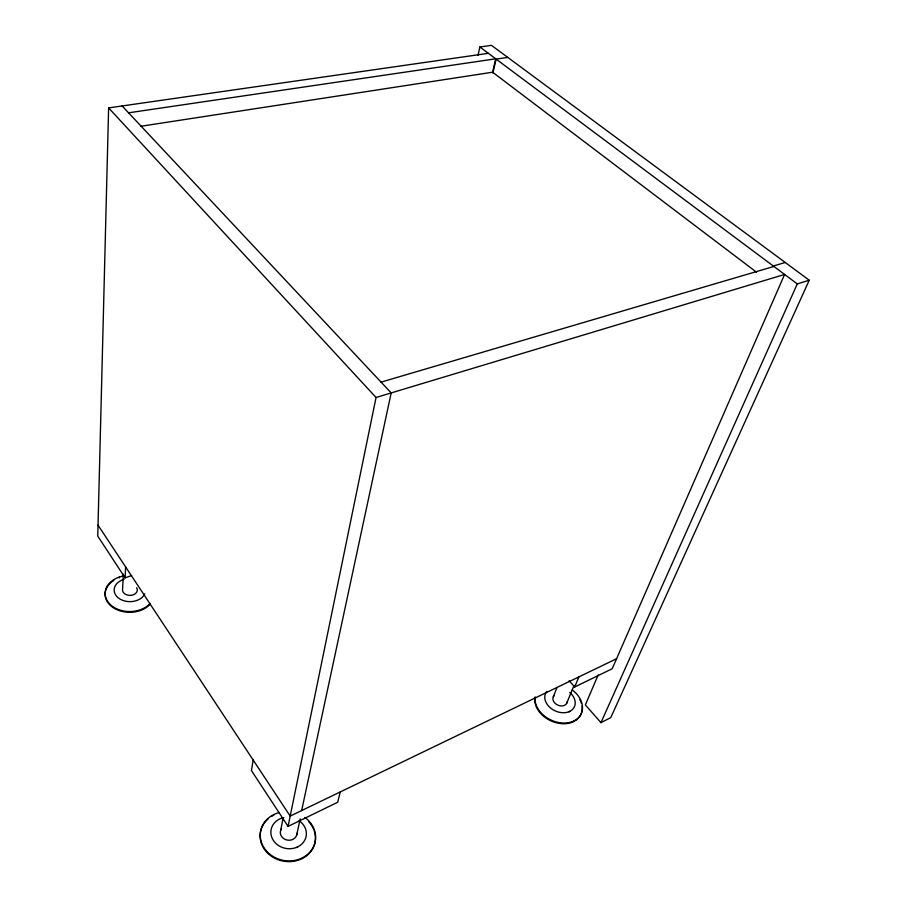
<?xml version="1.0" encoding="UTF-8"?>
<svg xmlns="http://www.w3.org/2000/svg" width="907" height="907" viewBox="0 0 907 907"><rect width="100%" height="100%" fill="white"/><g stroke="black" fill="none" stroke-linecap="round" stroke-linejoin="round"><path stroke-width="1.36" d="M488.363 53.309L108.625 107.899L97.763 536.116L125.121 577.85L131.708 575.56M119.225 577.872L119.259 577.101M123.284 574.176L122.592 589.425A7.381 5.419 0.2 0 0 123.193 592.203L124.214 593.405A7.381 5.419 0.2 0 0 133.828 594.607A7.381 5.419 0.2 0 0 136.651 587.759L136.651 587.759M125.121 577.85L125.62 566.943M253.166 760.032L251.443 770.553L288.063 826.413L337.699 802.264L340.227 791.958M280.637 830.506L283.075 818.273M288.063 826.413L376.054 397.481L108.625 107.899M301.646 810.552L391.189 392.924L122.128 105.949M296.68 835.109L300.172 818.862M478.034 55.259L479.871 46.971L491.458 45.35L809.237 280.218L610.774 717.618L600.956 722.652L585.355 704.909L598.178 674.955M302.19 858.589L302.348 857.863M492.524 72.583L495.721 58.808L128.556 112.808M492.932 72.911L496.129 59.114L507.761 57.402M553.361 696.644L556.955 687.642M566.66 703.356L574.052 685.397M569.154 680.726L574.687 686.996L578.859 676.905M573.859 721.53L574.165 720.816M600.956 722.652L797.287 283.914L809.237 280.218M569.086 711.882L569.834 711.349M296.793 847.512L297.813 846.821M574.687 686.996L612.202 668.742L784.6 274.447L376.054 397.481M616.59 658.72L290.183 816.085L98.035 525.176M124.134 579.154L123.171 579.607A15.736 11.564 0.2 0 0 119.418 598.688A15.736 11.564 0.2 0 0 144.803 593.824M381.065 382.13L773.886 266.454M773.286 266.012L785.247 262.486M140.574 126.311L492.614 72.209L756.483 272.179M479.871 46.971L797.287 283.914M296.974 833.216A8.356 7.369 10.2 0 1 291.759 839.825A8.356 7.369 10.2 0 1 282.678 837.773L281.374 836.163A8.356 7.369 10.2 0 1 281.499 828.771M304.911 817.468A27.788 24.546 10.2 0 1 306.044 855.607A27.788 24.546 10.2 0 1 263.846 847.501A27.788 24.546 10.2 0 1 279.243 812.547M314.298 831.005A27.766 24.546 10.2 0 1 299.922 859.598A27.766 24.546 10.2 0 1 265.252 850.449A27.766 24.546 10.2 0 1 268.223 818.828M271.488 816.47A27.766 24.546 10.2 0 1 273.891 815.166M308.868 821.878A27.766 24.546 10.2 0 1 313.856 829.769M299.174 820.699A17.834 15.714 10.2 0 1 300.24 845.358A17.834 15.714 10.2 0 1 272.962 839.803A17.834 15.714 10.2 0 1 283.868 817.581M150.12 603.472A24.534 18.072 0.1 0 1 109.532 603.779A24.534 18.072 0.1 0 1 124.055 575.866M150.074 604.255A24.523 18.072 0.1 0 1 113.296 607.713A24.523 18.072 0.1 0 1 113.874 580.389M567.102 701.973A7.449 5.544 25.1 0 1 562.85 705.85A7.449 5.544 25.1 0 1 555.742 703.855L554.392 702.551A7.449 5.544 25.1 0 1 554.268 695.499M572.283 689.966A24.772 18.469 25.2 0 1 580.265 715.464A24.772 18.469 25.2 0 1 552.397 720.657A24.772 18.469 25.2 0 1 535.13 696.882M582.033 706.065A24.761 18.469 25.2 0 1 558.667 723.298A24.761 18.469 25.2 0 1 534.847 697.608M579.879 699.671A24.761 18.469 25.2 0 1 581.466 703.503M569.732 692.449A15.895 11.814 25.1 0 1 572.204 709.75A15.895 11.814 25.1 0 1 551.558 708.786A15.895 11.814 25.1 0 1 546.876 691.383"/></g></svg>
